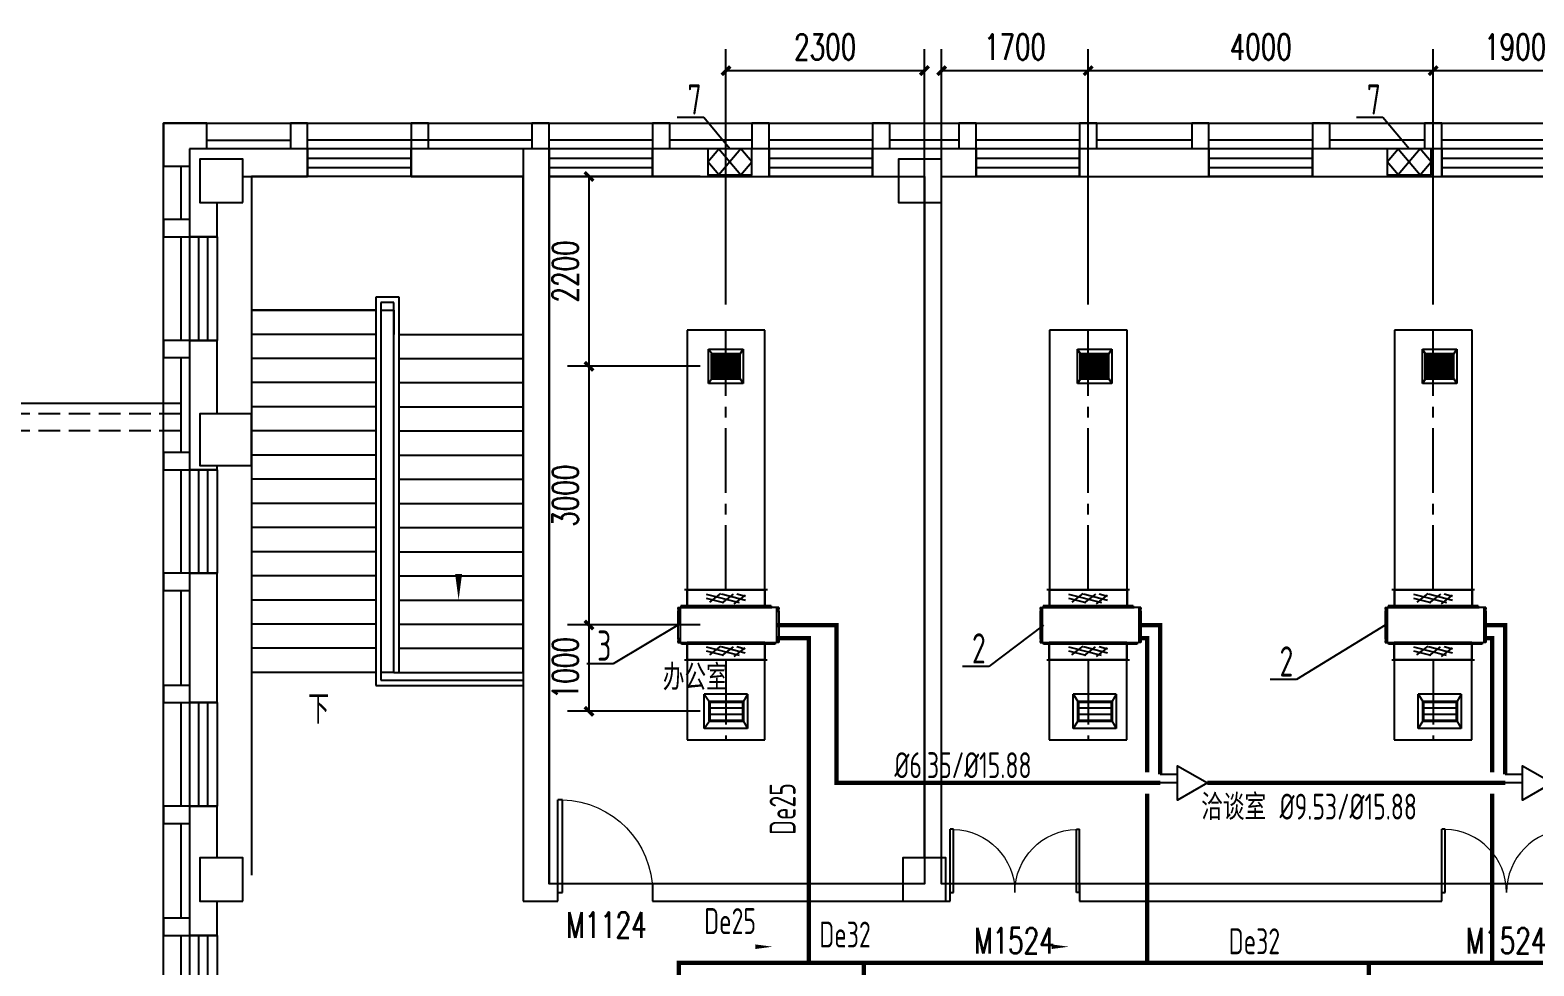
# Model space of a CAD drawing. Extents: x 1738143 to 1822243, y -608375 to -303375.
# Drawn here: x 1761961 to 1779396, y -384550 to -373700 of the extents above; entities that cross this region are included whole.
import ezdxf

# ---------------------------------------------------------------- set-up
doc = ezdxf.new("R2010")
doc.units = 0
doc.header["$LTSCALE"] = 1000
doc.header["$MEASUREMENT"] = 0
doc.linetypes.add('CENTER2', pattern=[1.125, 0.75, -0.125, 0.125, -0.125])
doc.linetypes.add('DASH', pattern=[0.35, 0.25, -0.1])
doc.layers.add('A-FLOR-IDEN', color=7, linetype='Continuous', lineweight=20)
for name, color, linetype in [('COLUMN', 9, 'Continuous'), ('DIM-空冷凝水', 3, 'Continuous'), ('DIM_SYMB', 3, 'Continuous'), ('DUCT-排风风口', 7, 'Continuous'), ('DUCT-送风中心线', 5, 'CENTER2'), ('DUCT-送风法兰', 2, 'Continuous'), ('DUCT-送风管', 4, 'Continuous'), ('DUCT-送风管端线', 2, 'Continuous'), ('DUCT-送风阀门', 7, 'Continuous'), ('PIPE-空冷凝水', 150, 'CENTER2'), ('STAIR', 2, 'Continuous'), ('TH_DIM', 3, 'Continuous'), ('TH_TEXT', 7, 'Continuous'), ('VRV-EQUIP', 7, 'Continuous'), ('VRV-PIPE', 1, 'Continuous'), ('VRV-配件', 1, 'Continuous'), ('WALL', 9, 'Continuous'), ('WINDOW', 4, 'Continuous'), ('WINDOW_TEXT', 7, 'Continuous'), ('采暖', 7, 'Continuous')]:
    doc.layers.add(name, color=color, linetype=linetype)
doc.styles.add('_TCH_DIM', font='SIMPLEX', dxfattribs={"bigfont": 'GBCBIG'})
doc.styles.add('_TCH_DIM_T3', font='SIMPLEX', dxfattribs={"width": 0.705882, "bigfont": 'GBCBIG'})
doc.styles.add('_TCH_WINDOW', font='SIMPLEX', dxfattribs={"height": 3.5, "bigfont": 'GBCBIG'})
doc.styles.add('ROS', font='simhei.ttf', dxfattribs={"width": 0.7})
doc.styles.add('TSSD_Rein', font='Tssdeng.shx', dxfattribs={"width": 0.7, "bigfont": 'hztxt.shx'})
doc.dimstyles.new('_TCH_ARCH&&100', dxfattribs={"dimtxt": 297.5, "dimasz": 100, "dimexe": 250, "dimexo": 300, "dimgap": 126.25, "dimtad": 1, "dimdec": 0, "dimzin": 0, "dimdsep": 46, "dimtxsty": '_TCH_DIM_T3', "dimblk": 'ARCHTICK', "dimcen": 0.09, "dimclrt": 7, "dimazin": 2, "dimtfac": 1, "dimtdec": 0, "dimtix": 1, "dimtmove": 2, "dimatfit": 3, "dimfxl": 30, "dimtolj": 1, "dimtzin": 0, "dimarcsym": 0})

# ---------------------------------------------------------------- blocks, each defined once
blk = doc.blocks.new('_FZHK')
blk.add_lwpolyline([(-0.5, -0.5), (0.5, -0.5), (0.5, 0.5), (-0.5, 0.5)], close=True)
blk = doc.blocks.new('$WINLIB2D$00000001')
at = {"color": 0}
for points in [[(-0.5, 0.5), (-0.5, -0.5)], [(-0.5, 0.5), (0.5, 0.5)], [(0.5, -0.5), (0.5, 0.5)], [(0.5, 0.167), (-0.5, 0.167)], [(0.5, -0.167), (-0.5, -0.167)], [(-0.5, -0.5), (0.5, -0.5)]]:
    blk.add_lwpolyline(points, dxfattribs=at)
blk = doc.blocks.new('$DorLib2D$00000002')
for p, q in [((-0.5, 0), (-0.5, 0.4875)), ((-0.475, 0.4875), (-0.5, 0.4875)), ((-0.475, 0), (-0.475, 0.4875)), ((0.475, 0), (0.475, 0.4875)), ((0.475, 0.4875), (0.5, 0.4875)), ((0.5, 0), (0.5, 0.4875)), ((-0.5, 0), (-0.475, 0)), ((0.5, 0), (0.475, 0))]:
    blk.add_line(p, q)
at = {"lineweight": 13}
for centre, start, end in [((-0.4875, 0), 0, 88.53072), ((0.4875, 0), 91.46928, 180)]:
    blk.add_arc(centre, 0.4875, start, end, dxfattribs=at)
blk = doc.blocks.new('$DorLib2D$00000001')
for p, q in [((0.45, 0.975), (0.5, 0.975)), ((0.45, 0), (0.45, 0.975)), ((0.5, 0), (0.5, 0.975)), ((0.5, 0), (0.45, 0))]:
    blk.add_line(p, q)
at = {"lineweight": 13}
blk.add_arc((0.475, 0), 0.975, 91.4693, 180, dxfattribs=at)
blk = doc.blocks.new('A$C7281566F')
for p, q in [((-29319.5, 18889.4), (-29319.5, 18269.4)), ((-29319.5, 18069.4), (-29319.5, 16869.4)), ((-29319.5, 16669.4), (-29319.5, 15569.4)), ((-29319.5, 15369.4), (-29319.5, 14169.4)), ((-29319.5, 13969.4), (-29319.5, 12869.4)), ((-29319.5, 12669.4), (-29319.5, 11469.4)), ((-29319.5, 11269.4), (-29319.5, 10169.4)), ((-29319.5, 9969.4), (-29319.5, 8769.4))]:
    blk.add_line(p, q)
for points in [[(-29019.5, 19089.4), (-29019.5, 19389.4), (-29519.5, 19389.4), (-29519.5, 18889.4), (-29219.5, 18889.4)], [(-27849.5, 19089.4), (-27849.5, 19389.4), (-28049.5, 19389.4), (-28049.5, 19089.4)], [(-26449.5, 19089.4), (-26449.5, 19389.4), (-26649.5, 19389.4), (-26649.5, 19089.4)], [(-25049.5, 19089.4), (-25049.5, 19389.4), (-25249.5, 19389.4), (-25249.5, 19089.4)], [(-23649.5, 19089.4), (-23649.5, 19389.4), (-23849.5, 19389.4), (-23849.5, 19089.4)], [(-22499.5, 19089.4), (-22499.5, 19389.4), (-22699.5, 19389.4), (-22699.5, 19089.4)], [(-21099.5, 19089.4), (-21099.5, 19389.4), (-21299.5, 19389.4), (-21299.5, 19089.4)], [(-20099.5, 19089.4), (-20099.5, 19389.4), (-20299.5, 19389.4), (-20299.5, 19089.4)], [(-18699.5, 19089.4), (-18699.5, 19389.4), (-18899.5, 19389.4), (-18899.5, 19089.4)], [(-17399.5, 19089.4), (-17399.5, 19389.4), (-17599.5, 19389.4), (-17599.5, 19089.4)], [(-15999.5, 19089.4), (-15999.5, 19389.4), (-16199.5, 19389.4), (-16199.5, 19089.4)], [(-14699.5, 19089.4), (-14699.5, 19389.4), (-14899.5, 19389.4), (-14899.5, 19089.4)], [(-29019.5, 19189.4), (-28049.5, 19189.4)], [(-26649.5, 19189.4), (-27849.5, 19189.4)], [(-25249.5, 19189.4), (-26699.5, 19189.4)], [(-23849.5, 19189.4), (-25049.5, 19189.4)], [(-22699.5, 19189.4), (-23649.5, 19189.4)], [(-21299.5, 19189.4), (-22499.5, 19189.4)], [(-20299.5, 19189.4), (-21099.5, 19189.4)], [(-18899.5, 19189.4), (-20099.5, 19189.4)], [(-17599.5, 19189.4), (-18699.5, 19189.4)], [(-16199.5, 19189.4), (-17399.5, 19189.4)], [(-14899.5, 19189.4), (-15999.5, 19189.4)], [(-13499.5, 19189.4), (-14699.5, 19189.4)], [(-28499.5, 18369.4), (-28499.5, 10969.4)], [(-29219.5, 18269.4), (-29519.5, 18269.4), (-29519.5, 18069.4), (-29219.5, 18069.4)], [(-28499.5, 18069.4), (-28499.5, 10669.4)], [(-29219.5, 16869.4), (-29519.5, 16869.4), (-29519.5, 16669.4), (-29219.5, 16669.4)], [(-29319.5, 16139.4), (-45219.5, 16139.4), (-45219.5, -11750.6), (-4379.5, -11750.6), (-4379.5, -5750.6)], [(-29219.5, 15569.4), (-29519.5, 15569.4), (-29519.5, 15369.4), (-29219.5, 15369.4)], [(-29219.5, 14169.4), (-29519.5, 14169.4), (-29519.5, 13969.4), (-29219.5, 13969.4)], [(-29219.5, 12869.4), (-29519.5, 12869.4), (-29519.5, 12669.4), (-29219.5, 12669.4)], [(-29219.5, 11469.4), (-29519.5, 11469.4), (-29519.5, 11269.4), (-29219.5, 11269.4)], [(-29219.5, 10169.4), (-29519.5, 10169.4), (-29519.5, 9969.4), (-29219.5, 9969.4)]]:
    blk.add_lwpolyline(points)
at = {"color": 2, "linetype": 'DASH'}
for points in [[(-29319.5, 16019.4), (-45099.5, 16019.4), (-45099.5, -11630.6), (-4499.5, -11630.6), (-4499.5, -5750.6)], [(-29319.5, 15819.4), (-44899.5, 15819.4), (-44899.5, -11430.6), (-4699.5, -11430.6), (-4699.5, -5750.6)]]:
    blk.add_lwpolyline(points, dxfattribs=at)
at = {"layer": 'DIM_SYMB'}
blk.add_lwpolyline([(-27749.5, 12879.4, 0, 0, 0), (-27749.5, 17994.4, 0, 0, 0), (-26099.5, 17994.4, 0, 0, 0), (-26099.5, 13859.4, 0, 80, 0), (-26099.5, 14159.4, 0, 0, 0)], format="xyseb", dxfattribs=at)
at = {"layer": 'STAIR'}
for p, q in [((-25349.5, 18769.4), (-28499.5, 18769.4)), ((-28499.5, 18769.4), (-28499.5, 17219.4)), ((-25349.5, 16939.4), (-25349.5, 18769.4)), ((-26789.5, 17369.4), (-27059.5, 17369.4)), ((-27059.5, 17369.4), (-27059.5, 12869.4)), ((-26849.5, 17309.4), (-26999.5, 17309.4)), ((-26999.5, 17309.4), (-26999.5, 12929.4)), ((-26849.5, 13019.4), (-26849.5, 17309.4)), ((-26789.5, 13019.4), (-26789.5, 17369.4)), ((-28499.5, 17219.4), (-28499.5, 16019.4)), ((-27059.5, 17219.4), (-28499.5, 17219.4)), ((-28499.5, 17219.4), (-27059.5, 17219.4)), ((-26999.5, 17219.4), (-26999.5, 13019.4)), ((-26999.5, 17219.4), (-26849.5, 17219.4)), ((-26849.5, 17219.4), (-26849.5, 16939.4)), ((-27059.5, 16939.4), (-28499.5, 16939.4)), ((-26849.5, 13019.4), (-26849.5, 16939.4)), ((-26789.5, 16939.4), (-25349.5, 16939.4)), ((-26789.5, 16939.4), (-25349.5, 16939.4)), ((-25349.5, 13019.4), (-25349.5, 16939.4)), ((-27059.5, 16659.4), (-28499.5, 16659.4)), ((-26789.5, 16659.4), (-25349.5, 16659.4)), ((-27059.5, 16379.4), (-28499.5, 16379.4)), ((-26789.5, 16379.4), (-25349.5, 16379.4)), ((-27059.5, 16099.4), (-28499.5, 16099.4)), ((-26789.5, 16099.4), (-25349.5, 16099.4)), ((-27059.5, 15819.4), (-28499.5, 15819.4)), ((-26789.5, 15819.4), (-25349.5, 15819.4)), ((-27059.5, 15539.4), (-28499.5, 15539.4)), ((-26789.5, 15539.4), (-25349.5, 15539.4)), ((-28499.5, 15419.4), (-28499.5, 13019.4)), ((-27059.5, 15259.4), (-28499.5, 15259.4)), ((-26789.5, 15259.4), (-25349.5, 15259.4)), ((-27059.5, 14979.4), (-28499.5, 14979.4)), ((-26789.5, 14979.4), (-25349.5, 14979.4)), ((-27059.5, 14699.4), (-28499.5, 14699.4)), ((-26789.5, 14699.4), (-25349.5, 14699.4)), ((-27059.5, 14419.4), (-28499.5, 14419.4)), ((-26789.5, 14419.4), (-25349.5, 14419.4)), ((-27059.5, 14139.4), (-28499.5, 14139.4)), ((-26789.5, 14139.4), (-25349.5, 14139.4)), ((-27059.5, 13859.4), (-28499.5, 13859.4)), ((-26789.5, 13859.4), (-25349.5, 13859.4)), ((-27059.5, 13579.4), (-28499.5, 13579.4)), ((-26789.5, 13579.4), (-25349.5, 13579.4)), ((-27059.5, 13299.4), (-28499.5, 13299.4)), ((-26789.5, 13299.4), (-25349.5, 13299.4)), ((-27059.5, 13019.4), (-28499.5, 13019.4)), ((-26849.5, 13019.4), (-26999.5, 13019.4)), ((-26999.5, 12929.4), (-25349.5, 12929.4)), ((-26849.5, 13019.4), (-26789.5, 13019.4)), ((-26849.5, 13019.4), (-26789.5, 13019.4)), ((-26789.5, 13019.4), (-25349.5, 13019.4)), ((-25349.5, 12929.4), (-25349.5, 12869.4)), ((-27059.5, 12869.4), (-25349.5, 12869.4))]:
    blk.add_line(p, q, dxfattribs=at)
at = {"layer": 'WALL'}
for p, q in [((-27849.5, 19089.4), (-29219.5, 19089.4)), ((-29219.5, 19089.4), (-29219.5, 18069.4)), ((-27849.5, 18769.4), (-27849.5, 19089.4)), ((-25349.5, 19089.4), (-26649.5, 19089.4)), ((-26649.5, 19089.4), (-26649.5, 18769.4)), ((-25049.5, 19089.4), (-25349.5, 19089.4)), ((-25349.5, 19089.4), (-25349.5, 10369.4)), ((-25049.5, 18769.4), (-25049.5, 19089.4)), ((-22499.5, 19089.4), (-23849.5, 19089.4)), ((-23849.5, 19089.4), (-23849.5, 18769.4)), ((-22499.5, 18769.4), (-22499.5, 19089.4)), ((-20799.5, 19089.4), (-21299.5, 19089.4)), ((-21299.5, 19089.4), (-21299.5, 18769.4)), ((-20099.5, 19089.4), (-20799.5, 19089.4)), ((-20099.5, 18769.4), (-20099.5, 19089.4)), ((-17399.5, 19089.4), (-18899.5, 19089.4)), ((-18899.5, 19089.4), (-18899.5, 18769.4)), ((-17399.5, 18769.4), (-17399.5, 19089.4)), ((-14699.5, 19089.4), (-16199.5, 19089.4)), ((-16199.5, 19089.4), (-16199.5, 18769.4)), ((-14699.5, 18769.4), (-14699.5, 19089.4)), ((-28599.5, 18769.4), (-27849.5, 18769.4)), ((-26649.5, 18769.4), (-25349.5, 18769.4)), ((-25049.5, 18769.4), (-25049.5, 10569.4)), ((-23849.5, 18769.4), (-22499.5, 18769.4)), ((-21299.5, 18769.4), (-20999.5, 18769.4)), ((-20499.5, 18769.4), (-20099.5, 18769.4)), ((-18899.5, 18769.4), (-17399.5, 18769.4)), ((-16199.5, 18769.4), (-14699.5, 18769.4)), ((-28899.5, 18069.4), (-28899.5, 18469.4)), ((-20699.5, 10869.4), (-20699.5, 18469.4)), ((-20499.5, 10869.4), (-20499.5, 18469.4)), ((-29219.5, 18069.4), (-28899.5, 18069.4)), ((-28899.5, 16869.4), (-29219.5, 16869.4)), ((-29219.5, 16869.4), (-29219.5, 15919.4)), ((-28899.5, 16019.4), (-28899.5, 16869.4)), ((-29219.5, 15919.4), (-29219.5, 15369.4)), ((-29219.5, 15369.4), (-28899.5, 15369.4)), ((-28899.5, 15369.4), (-28899.5, 15419.4)), ((-29219.5, 14169.4), (-29219.5, 12669.4)), ((-28899.5, 14169.4), (-29219.5, 14169.4)), ((-28899.5, 12669.4), (-28899.5, 14169.4)), ((-29219.5, 12669.4), (-28899.5, 12669.4)), ((-28899.5, 11469.4), (-29219.5, 11469.4)), ((-29219.5, 11469.4), (-29219.5, 10669.4)), ((-28899.5, 10869.4), (-28899.5, 11469.4)), ((-29219.5, 10669.4), (-29219.5, 9969.4)), ((-24949.5, 10569.4), (-25049.5, 10569.4)), ((-24949.5, 10369.4), (-24949.5, 10569.4)), ((-20949.5, 10569.4), (-23849.5, 10569.4)), ((-23849.5, 10569.4), (-23849.5, 10369.4)), ((-20399.5, 10569.4), (-20449.5, 10569.4)), ((-20399.5, 10369.4), (-20399.5, 10569.4)), ((-14699.5, 10569.4), (-18899.5, 10569.4)), ((-18899.5, 10569.4), (-18899.5, 10369.4)), ((-14699.5, 10369.4), (-14699.5, 10569.4)), ((-28899.5, 9969.4), (-28899.5, 10369.4)), ((-25349.5, 10369.4), (-24949.5, 10369.4)), ((-23849.5, 10369.4), (-20949.5, 10369.4)), ((-20449.5, 10369.4), (-20399.5, 10369.4)), ((-18899.5, 10369.4), (-14699.5, 10369.4)), ((-29219.5, 9969.4), (-28899.5, 9969.4))]:
    blk.add_line(p, q, dxfattribs=at)
at = {"layer": 'COLUMN', "rotation": 90}
for p, xscale, yscale, zscale in [((-28849.5, 18719.4), 500, 500, 500), ((-20749.5, 18719.4), 500.0000000002328, 500, 500), ((-28799.5, 15719.4), 600, 600, 600), ((-28849.5, 10619.4), 499.9999999129213, 500, 500), ((-20699.5, 10619.4), 499.9999999129213, 500, 500)]:
    blk.add_blockref('_FZHK', p, dxfattribs=dict(at, xscale=xscale, yscale=yscale, zscale=zscale))
at = {"layer": 'WINDOW'}
for p, xscale, yscale, zscale, rotation in [((-27249.5, 18929.4), 1200, 320, 1200, 180), ((-24449.5, 18929.4), 1200, 320, 1200, 180), ((-21899.5, 18929.4), 1200, 320, 1200, 180), ((-19499.5, 18929.4), 1200, 320, 1200, 180), ((-16799.5, 18929.4), 1200, 320, 1200, 180), ((-14099.5, 18929.4), 1200, 320, 1200, 180), ((-29059.5, 17469.4), -1200, -320, -1200, 90), ((-29059.5, 14769.4), 1200, 320, 1200, 270), ((-29059.5, 12069.4), 1200, 320, 1200, 270), ((-29059.5, 9369.4), 1200, 320, 1200, 270)]:
    blk.add_blockref('$WINLIB2D$00000001', p, dxfattribs=dict(at, xscale=xscale, yscale=yscale, zscale=zscale, rotation=rotation))
ref = blk.add_blockref('$DorLib2D$00000001', (-24399.5, 10469.4), dxfattribs=dict(at, xscale=1100, yscale=-1100, zscale=1100, rotation=180.00000000003))
ref.add_attrib('A', 'M1124', (-24854.5, 9944.2), dxfattribs={"layer": 'WINDOW_TEXT', "height": 297.5, "style": '_TCH_WINDOW', "width": 0.705882})
ref = blk.add_blockref('$DorLib2D$00000002', (-19649.5, 10469.4), dxfattribs=dict(at, xscale=1500, yscale=-1500, zscale=1500, rotation=180.0000000000283))
ref.add_attrib('A', 'M1524', (-20124.5, 9760.8), dxfattribs={"layer": 'WINDOW_TEXT', "height": 297.5, "style": '_TCH_WINDOW', "width": 0.705882})
ref = blk.add_blockref('$DorLib2D$00000002', (-13949.5, 10469.4), dxfattribs=dict(at, xscale=-1500, yscale=-1500, zscale=-1500, rotation=180.0000000000283))
ref.add_attrib('A', 'M1524', (-14424.5, 9760.8), dxfattribs={"layer": 'WINDOW_TEXT', "height": 297.5, "style": '_TCH_WINDOW', "width": 0.705882})
at = {"layer": 'A-FLOR-IDEN', "style": 'ROS', "width": 0.7}
for s, p in [('办公室', (-23731.7, 12842)), ('洽谈室', (-17490, 11337.9))]:
    blk.add_text(s, height=262.87, dxfattribs=at).set_placement(p)
at = {"layer": 'DIM_SYMB', "color": 7, "style": '_TCH_DIM'}
blk.add_text('下', height=337.6, dxfattribs=at).set_placement((-27844.4, 12424.4))
blk = doc.blocks.new('_ArchTick')
at = {"color": 0, "linetype": 'ByBlock', "const_width": 0.4}
blk.add_lwpolyline([(-0.5, -0.5), (0.5, 0.5)], dxfattribs=at)
blk = doc.blocks.new('*D841')
at = {"layer": 'Defpoints', "color": 0, "transparency": 16777216}
for p in [(1768441, -380597), (1770028, -380597), (1770028, -381598)]:
    blk.add_point(p, dxfattribs=at)
at = {"layer": 'TH_DIM', "color": 0, "lineweight": -2, "transparency": 16777216}
for p, q in [((1769728, -380597), (1768191, -380597)), ((1768441, -381598), (1768441, -380597)), ((1769728, -381598), (1768191, -381598))]:
    blk.add_line(p, q, dxfattribs=at)
at = {"layer": 'TH_DIM', "color": 0, "lineweight": -2, "transparency": 16777216, "xscale": 100, "yscale": 100, "zscale": 100}
for p, rotation in [((1768441, -380597), 90), ((1768441, -381598), 270)]:
    blk.add_blockref('_ArchTick', p, dxfattribs=dict(at, rotation=rotation))
at = {"layer": 'TH_DIM', "color": 7, "transparency": 16777216, "insert": (1768166, -381098), "char_height": 297.5, "attachment_point": 5, "rotation": 90, "style": '_TCH_DIM_T3'}
blk.add_mtext('\\A1;1000', dxfattribs=at)
blk = doc.blocks.new('*D842')
at = {"layer": 'Defpoints', "color": 0, "transparency": 16777216}
for p in [(1768441, -377598), (1770028, -377598), (1770028, -380597)]:
    blk.add_point(p, dxfattribs=at)
at = {"layer": 'TH_DIM', "color": 0, "lineweight": -2, "transparency": 16777216}
for p, q in [((1769728, -377598), (1768191, -377598)), ((1768441, -380597), (1768441, -377598)), ((1769728, -380597), (1768191, -380597))]:
    blk.add_line(p, q, dxfattribs=at)
at = {"layer": 'TH_DIM', "color": 0, "lineweight": -2, "transparency": 16777216, "xscale": 100, "yscale": 100, "zscale": 100}
for p, rotation in [((1768441, -377598), 90), ((1768441, -380597), 270)]:
    blk.add_blockref('_ArchTick', p, dxfattribs=dict(at, rotation=rotation))
at = {"layer": 'TH_DIM', "color": 7, "transparency": 16777216, "insert": (1768166, -379098), "char_height": 297.5, "attachment_point": 5, "rotation": 90, "style": '_TCH_DIM_T3'}
blk.add_mtext('\\A1;3000', dxfattribs=at)
blk = doc.blocks.new('*D843')
at = {"layer": 'Defpoints', "color": 0, "transparency": 16777216}
for p in [(1768441, -375398), (1770028, -375398), (1770028, -377598)]:
    blk.add_point(p, dxfattribs=at)
at = {"layer": 'TH_DIM', "color": 0, "lineweight": -2, "transparency": 16777216}
for p, q in [((1769728, -375398), (1768191, -375398)), ((1768441, -377598), (1768441, -375398)), ((1769728, -377598), (1768191, -377598))]:
    blk.add_line(p, q, dxfattribs=at)
at = {"layer": 'TH_DIM', "color": 0, "lineweight": -2, "transparency": 16777216, "xscale": 100, "yscale": 100, "zscale": 100}
for p, rotation in [((1768441, -375398), 90), ((1768441, -377598), 270)]:
    blk.add_blockref('_ArchTick', p, dxfattribs=dict(at, rotation=rotation))
at = {"layer": 'TH_DIM', "color": 7, "transparency": 16777216, "insert": (1768166, -376498), "char_height": 297.5, "attachment_point": 5, "rotation": 90, "style": '_TCH_DIM_T3'}
blk.add_mtext('\\A1;2200', dxfattribs=at)
blk = doc.blocks.new('*D847')
at = {"layer": 'Defpoints', "color": 0, "transparency": 16777216}
for p in [(1780129, -374170), (1778229, -377180), (1780129, -377180)]:
    blk.add_point(p, dxfattribs=at)
at = {"layer": 'TH_DIM', "color": 0, "lineweight": -2, "transparency": 16777216}
for p, q in [((1778229, -376880), (1778229, -373920)), ((1780129, -376880), (1780129, -373920)), ((1778229, -374170), (1780129, -374170))]:
    blk.add_line(p, q, dxfattribs=at)
at = {"layer": 'TH_DIM', "color": 0, "lineweight": -2, "transparency": 16777216, "xscale": 100, "yscale": 100, "zscale": 100, "rotation": 180}
blk.add_blockref('_ArchTick', (1778229, -374170), dxfattribs=at)
at = {"layer": 'TH_DIM', "color": 0, "lineweight": -2, "transparency": 16777216, "xscale": 100, "yscale": 100, "zscale": 100}
blk.add_blockref('_ArchTick', (1780129, -374170), dxfattribs=at)
at = {"layer": 'TH_DIM', "color": 7, "transparency": 16777216, "insert": (1779179, -373895), "char_height": 297.5, "attachment_point": 5, "style": '_TCH_DIM_T3'}
blk.add_mtext('\\A1;1900', dxfattribs=at)
blk = doc.blocks.new('*D848')
at = {"layer": 'Defpoints', "color": 0, "transparency": 16777216}
for p in [(1778229, -374170), (1774229, -377180), (1778229, -377180)]:
    blk.add_point(p, dxfattribs=at)
at = {"layer": 'TH_DIM', "color": 0, "lineweight": -2, "transparency": 16777216}
for p, q in [((1774229, -376880), (1774229, -373920)), ((1778229, -376880), (1778229, -373920)), ((1774229, -374170), (1778229, -374170))]:
    blk.add_line(p, q, dxfattribs=at)
at = {"layer": 'TH_DIM', "color": 0, "lineweight": -2, "transparency": 16777216, "xscale": 100, "yscale": 100, "zscale": 100, "rotation": 180}
blk.add_blockref('_ArchTick', (1774229, -374170), dxfattribs=at)
at = {"layer": 'TH_DIM', "color": 0, "lineweight": -2, "transparency": 16777216, "xscale": 100, "yscale": 100, "zscale": 100}
blk.add_blockref('_ArchTick', (1778229, -374170), dxfattribs=at)
at = {"layer": 'TH_DIM', "color": 7, "transparency": 16777216, "insert": (1776229, -373895), "char_height": 297.5, "attachment_point": 5, "style": '_TCH_DIM_T3'}
blk.add_mtext('\\A1;4000', dxfattribs=at)
blk = doc.blocks.new('*D849')
at = {"layer": 'Defpoints', "color": 0, "transparency": 16777216}
for p in [(1774229, -374170), (1772529, -377180), (1774229, -377180)]:
    blk.add_point(p, dxfattribs=at)
at = {"layer": 'TH_DIM', "color": 0, "lineweight": -2, "transparency": 16777216}
for p, q in [((1772529, -376880), (1772529, -373920)), ((1774229, -376880), (1774229, -373920)), ((1772529, -374170), (1774229, -374170))]:
    blk.add_line(p, q, dxfattribs=at)
at = {"layer": 'TH_DIM', "color": 0, "lineweight": -2, "transparency": 16777216, "xscale": 100, "yscale": 100, "zscale": 100, "rotation": 180}
blk.add_blockref('_ArchTick', (1772529, -374170), dxfattribs=at)
at = {"layer": 'TH_DIM', "color": 0, "lineweight": -2, "transparency": 16777216, "xscale": 100, "yscale": 100, "zscale": 100}
blk.add_blockref('_ArchTick', (1774229, -374170), dxfattribs=at)
at = {"layer": 'TH_DIM', "color": 7, "transparency": 16777216, "insert": (1773379, -373895), "char_height": 297.5, "attachment_point": 5, "style": '_TCH_DIM_T3'}
blk.add_mtext('\\A1;1700', dxfattribs=at)
blk = doc.blocks.new('*D850')
at = {"layer": 'Defpoints', "color": 0, "transparency": 16777216}
for p in [(1772329, -374170), (1770029, -377180), (1772329, -377180)]:
    blk.add_point(p, dxfattribs=at)
at = {"layer": 'TH_DIM', "color": 0, "lineweight": -2, "transparency": 16777216}
for p, q in [((1770029, -376880), (1770029, -373920)), ((1772329, -376880), (1772329, -373920)), ((1770029, -374170), (1772329, -374170))]:
    blk.add_line(p, q, dxfattribs=at)
at = {"layer": 'TH_DIM', "color": 0, "lineweight": -2, "transparency": 16777216, "xscale": 100, "yscale": 100, "zscale": 100, "rotation": 180}
blk.add_blockref('_ArchTick', (1770029, -374170), dxfattribs=at)
at = {"layer": 'TH_DIM', "color": 0, "lineweight": -2, "transparency": 16777216, "xscale": 100, "yscale": 100, "zscale": 100}
blk.add_blockref('_ArchTick', (1772329, -374170), dxfattribs=at)
at = {"layer": 'TH_DIM', "color": 7, "transparency": 16777216, "insert": (1771179, -373895), "char_height": 297.5, "attachment_point": 5, "style": '_TCH_DIM_T3'}
blk.add_mtext('\\A1;2300', dxfattribs=at)
blk = doc.blocks.new('$风口$00000108')
for p, q in [((-250, 135), (-190, 75)), ((-250, -135), (-250, 135)), ((250, 135), (200, 75)), ((250, 135), (250, -135)), ((200, 25), (-190, 25)), ((-250, -135), (-190, -75)), ((200, -25), (-190, -25)), ((200, -75), (250, -135)), ((250, -135), (-250, -135))]:
    blk.add_line(p, q)
at = {"linetype": 'Continuous'}
blk.add_line((250, 135), (-250, 135), dxfattribs=at)
at = {"lineweight": 40}
for p, q in [((-190, 75), (200, 75)), ((-190, -75), (-190, 75)), ((200, 75), (200, -75)), ((-190, -75), (200, -75))]:
    blk.add_line(p, q, dxfattribs=at)
blk = doc.blocks.new('$风口$00000138')
for p, q in [((-195, 130), (195, 130)), ((-195, -130), (-195, 130)), ((-160, 95), (-195, 130)), ((160, 95), (195, 130)), ((195, 130), (195, -130)), ((160, 95), (-160, 95)), ((160, -95), (160, 95)), ((-160, -95), (-195, -130)), ((-160, -95), (160, -95)), ((160, -95), (195, -130)), ((195, -130), (-195, -130))]:
    blk.add_line(p, q)
at = {"lineweight": 40}
blk.add_line((-160, 95), (-160, -95), dxfattribs=at)
at = {"lineweight": -3}
for p, q in [((-140, 68.5), (-160, 68.5)), ((-160, 64), (-140, 64)), ((-140, 42), (-160, 42)), ((-160, 37.5), (-140, 37.5)), ((-140, 15.5), (-160, 15.5)), ((-160, 11), (-140, 11)), ((-140, -95), (-140, 95)), ((-135, 95), (-135, -95)), ((-115, 68.5), (-135, 68.5)), ((-135, 64), (-115, 64)), ((-115, 42), (-135, 42)), ((-135, 37.5), (-115, 37.5)), ((-115, 15.5), (-135, 15.5)), ((-135, 11), (-115, 11)), ((-115, -95), (-115, 95)), ((-110, 95), (-110, -95)), ((-90, 68.5), (-110, 68.5)), ((-110, 64), (-90, 64)), ((-90, 42), (-110, 42)), ((-110, 37.5), (-90, 37.5)), ((-90, 15.5), (-110, 15.5)), ((-110, 11), (-90, 11)), ((-90, -95), (-90, 95)), ((-85, 95), (-85, -95)), ((-65, 68.5), (-85, 68.5)), ((-85, 64), (-65, 64)), ((-65, 42), (-85, 42)), ((-85, 37.5), (-65, 37.5)), ((-65, 15.5), (-85, 15.5)), ((-85, 11), (-65, 11)), ((-65, -95), (-65, 95)), ((-60, 95), (-60, -95)), ((-40, 68.5), (-60, 68.5)), ((-60, 64), (-40, 64)), ((-40, 42), (-60, 42)), ((-60, 37.5), (-40, 37.5)), ((-40, 15.5), (-60, 15.5)), ((-60, 11), (-40, 11)), ((-40, -95), (-40, 95)), ((-35, 95), (-35, -95)), ((-15, 68.5), (-35, 68.5)), ((-35, 64), (-15, 64)), ((-15, 42), (-35, 42)), ((-35, 37.5), (-15, 37.5)), ((-15, 15.5), (-35, 15.5)), ((-35, 11), (-15, 11)), ((-15, -95), (-15, 95)), ((-10, 95), (-10, -95)), ((10, 68.5), (-10, 68.5)), ((-10, 64), (10, 64)), ((10, 42), (-10, 42)), ((-10, 37.5), (10, 37.5)), ((10, 15.5), (-10, 15.5)), ((-10, 11), (10, 11)), ((10, -95), (10, 95)), ((15, 95), (15, -95)), ((35, 68.5), (15, 68.5)), ((15, 64), (35, 64)), ((35, 42), (15, 42)), ((15, 37.5), (35, 37.5)), ((35, 15.5), (15, 15.5)), ((15, 11), (35, 11)), ((35, -95), (35, 95)), ((40, 95), (40, -95)), ((60, 68.5), (40, 68.5)), ((40, 64), (60, 64)), ((60, 42), (40, 42)), ((40, 37.5), (60, 37.5)), ((60, 15.5), (40, 15.5)), ((40, 11), (60, 11)), ((60, -95), (60, 95)), ((65, 95), (65, -95)), ((85, 68.5), (65, 68.5)), ((65, 64), (85, 64)), ((85, 42), (65, 42)), ((65, 37.5), (85, 37.5)), ((85, 15.5), (65, 15.5)), ((65, 11), (85, 11)), ((85, -95), (85, 95)), ((90, 95), (90, -95)), ((110, 68.5), (90, 68.5)), ((90, 64), (110, 64)), ((110, 42), (90, 42)), ((90, 37.5), (110, 37.5)), ((110, 15.5), (90, 15.5)), ((90, 11), (110, 11)), ((110, -95), (110, 95)), ((115, 95), (115, -95)), ((135, 68.5), (115, 68.5)), ((115, 64), (135, 64)), ((135, 42), (115, 42)), ((115, 37.5), (135, 37.5)), ((135, 15.5), (115, 15.5)), ((115, 11), (135, 11)), ((135, -95), (135, 95)), ((140, 95), (140, -95)), ((160, 68.5), (140, 68.5)), ((140, 64), (160, 64)), ((160, 42), (140, 42)), ((140, 37.5), (160, 37.5)), ((160, 15.5), (140, 15.5)), ((140, 11), (160, 11)), ((-140, -11), (-160, -11)), ((-160, -15.5), (-140, -15.5)), ((-140, -37.5), (-160, -37.5)), ((-160, -42), (-140, -42)), ((-140, -64), (-160, -64)), ((-160, -68.5), (-140, -68.5)), ((-115, -11), (-135, -11)), ((-135, -15.5), (-115, -15.5)), ((-115, -37.5), (-135, -37.5)), ((-135, -42), (-115, -42)), ((-115, -64), (-135, -64)), ((-135, -68.5), (-115, -68.5)), ((-90, -11), (-110, -11)), ((-110, -15.5), (-90, -15.5)), ((-90, -37.5), (-110, -37.5)), ((-110, -42), (-90, -42)), ((-90, -64), (-110, -64)), ((-110, -68.5), (-90, -68.5)), ((-65, -11), (-85, -11)), ((-85, -15.5), (-65, -15.5)), ((-65, -37.5), (-85, -37.5)), ((-85, -42), (-65, -42)), ((-65, -64), (-85, -64)), ((-85, -68.5), (-65, -68.5)), ((-40, -11), (-60, -11)), ((-60, -15.5), (-40, -15.5)), ((-40, -37.5), (-60, -37.5)), ((-60, -42), (-40, -42)), ((-40, -64), (-60, -64)), ((-60, -68.5), (-40, -68.5)), ((-15, -11), (-35, -11)), ((-35, -15.5), (-15, -15.5)), ((-15, -37.5), (-35, -37.5)), ((-35, -42), (-15, -42)), ((-15, -64), (-35, -64)), ((-35, -68.5), (-15, -68.5)), ((10, -11), (-10, -11)), ((-10, -15.5), (10, -15.5)), ((10, -37.5), (-10, -37.5)), ((-10, -42), (10, -42)), ((10, -64), (-10, -64)), ((-10, -68.5), (10, -68.5)), ((35, -11), (15, -11)), ((15, -15.5), (35, -15.5)), ((35, -37.5), (15, -37.5)), ((15, -42), (35, -42)), ((35, -64), (15, -64)), ((15, -68.5), (35, -68.5)), ((60, -11), (40, -11)), ((40, -15.5), (60, -15.5)), ((60, -37.5), (40, -37.5)), ((40, -42), (60, -42)), ((60, -64), (40, -64)), ((40, -68.5), (60, -68.5)), ((85, -11), (65, -11)), ((65, -15.5), (85, -15.5)), ((85, -37.5), (65, -37.5)), ((65, -42), (85, -42)), ((85, -64), (65, -64)), ((65, -68.5), (85, -68.5)), ((110, -11), (90, -11)), ((90, -15.5), (110, -15.5)), ((110, -37.5), (90, -37.5)), ((90, -42), (110, -42)), ((110, -64), (90, -64)), ((90, -68.5), (110, -68.5)), ((135, -11), (115, -11)), ((115, -15.5), (135, -15.5)), ((135, -37.5), (115, -37.5)), ((115, -42), (135, -42)), ((135, -64), (115, -64)), ((115, -68.5), (135, -68.5)), ((160, -11), (140, -11)), ((140, -15.5), (160, -15.5)), ((160, -37.5), (140, -37.5)), ((140, -42), (160, -42)), ((160, -64), (140, -64)), ((140, -68.5), (160, -68.5))]:
    blk.add_line(p, q, dxfattribs=at)
blk = doc.blocks.new('00000589Body')
at = {"color": 0, "linetype": 'ByBlock', "lineweight": -2}
for p, q in [((250, 500), (-250, 500)), ((-250, -500), (-250, 500)), ((250, -500), (250, 500)), ((-250, -500), (250, -500))]:
    blk.add_line(p, q, dxfattribs=at)
at = {"color": 0, "linetype": 'ByBlock'}
for p, q in [((-125, -174), (120, 250)), ((-125, 26), (4, 250)), ((145, 69), (-105, 213)), ((125, -93), (-125, 51)), ((-53, -250), (125, 59)), ((96, -246), (-154, -102)), ((62, -250), (125, -141))]:
    blk.add_line(p, q, dxfattribs=at)
blk = doc.blocks.new('$VRV_海信日立$00000013')
for p, q in [((-450, 135), (-430, 135)), ((-450, 135), (-450, 118.25)), ((-443.5, 118.25), (-450, 118.25)), ((-443.5, 118.25), (-443.5, 121.5)), ((-436.5, 121.5), (-436.5, 108.5)), ((-430, 135), (-430, -135)), ((-429.6, 134.6), (-430, 134.6)), ((-430, -0.5), (-430, 134.6)), ((-429.6, 135), (-429.6, 134.6)), ((-429.6, 135), (389, 135)), ((-429, 135.5), (-429, 135)), ((389, 135.5), (-429, 135.5)), ((389, 135), (-429, 135)), ((382, 147.5), (-422, 147.5)), ((-422, 147.5), (-422, 135.5)), ((375, 135.5), (375, 135)), ((382, 147.5), (382, 135.5)), ((389, 135.5), (389, 135)), ((389, 134.6), (389, 135)), ((430, 134.6), (389, 134.6)), ((430, 134.6), (429.6, 134.6)), ((430, 135), (430, -135)), ((450, 135), (430, 135)), ((430, 134.6), (430, -6.5)), ((436.5, 121.5), (436.5, 108.5)), ((443.5, 118.25), (443.5, 121.5)), ((443.5, 118.25), (450, 118.25)), ((450, 135), (450, 118.25)), ((-443.5, 111.75), (-450, 111.75)), ((-450, 111.75), (-450, -111.75)), ((-443.5, 108.5), (-443.5, 111.75)), ((443.5, 111.75), (450, 111.75)), ((443.5, 108.5), (443.5, 111.75)), ((450, 111.75), (450, -111.75)), ((-443.5, -111.75), (-450, -111.75)), ((-443.5, -108.5), (-443.5, -111.75)), ((-436.5, -121.5), (-436.5, -108.5)), ((430, -46.617211), (430, -74.743728)), ((430, -84.256272), (430, -135)), ((436.5, -108.5), (436.5, -121.5)), ((443.5, -108.5), (443.5, -111.75)), ((443.5, -111.75), (450, -111.75)), ((-450, -118.25), (-450, -135)), ((-443.5, -118.25), (-450, -118.25)), ((-450, -135), (-430, -135)), ((-443.5, -118.25), (-443.5, -121.5)), ((-430, -134.6), (-429.6, -134.6)), ((-429.6, -134.6), (-429.6, -135)), ((-429.6, -135), (-425, -135)), ((-425, -135), (425.014933, -135)), ((-425, -135.5), (-425, -135)), ((-425, -135.5), (425.014933, -135.5)), ((-418, -147.5), (-418, -135)), ((418, -147.5), (-418, -147.5)), ((418, -135.5), (418, -147.5)), ((425, -135), (425, -135.5)), ((429.6, -135), (425.014933, -135)), ((430, -134.6), (429.6, -134.6)), ((429.6, -134.6), (429.6, -135)), ((450, -135), (430, -135)), ((443.5, -118.25), (450, -118.25)), ((443.5, -118.25), (443.5, -121.5)), ((450, -118.25), (450, -135))]:
    blk.add_line(p, q)
for centre, start, end in [((-440, 121.5), 90, 180), ((-440, 121.5), 0, 90), ((440, 121.5), 90, 180), ((440, 121.5), 0, 90), ((-440, 108.5), 180, 270), ((-440, 108.5), 270, 0), ((440, 108.5), 180, 270), ((440, 108.5), 270, 0), ((-440, -108.5), 90, 180), ((-440, -108.5), 0, 90), ((440, -108.5), 90, 180), ((440, -108.5), 0, 90), ((-440, -121.5), 180, 270), ((-440, -121.5), 270, 0), ((440, -121.5), 180, 270), ((440, -121.5), 270, 0)]:
    blk.add_arc(centre, 3.5, start, end)

msp = doc.modelspace()

# ---------------------------------------------------------------- hatches: boundary and pattern name
at = {"layer": 'PIPE-空冷凝水', "linetype": 'CENTER2'}
for points in [[(1770990.2, -380750.6), (1770990.2, -380725.6), (1771015.2, -380725.6)], [(1770990.2, -380750.6), (1771015.2, -380750.6), (1771015.2, -380725.6)], [(1774913.9, -380750.6), (1774913.9, -380725.6), (1774938.9, -380725.6)], [(1774913.9, -380750.6), (1774938.9, -380750.6), (1774938.9, -380725.6)], [(1778913.9, -380750.6), (1778913.9, -380725.6), (1778938.9, -380725.6)], [(1778913.9, -380750.6), (1778938.9, -380750.6), (1778938.9, -380725.6)], [(1769481.9, -384512.8), (1769456.9, -384512.8), (1769456.9, -384487.8)], [(1769481.9, -384512.8), (1769481.9, -384487.8), (1769456.9, -384487.8)]]:
    msp.add_hatch(color=256, dxfattribs=at).paths.add_polyline_path(points)
at = {"layer": 'VRV-PIPE', "linetype": 'Continuous'}
for points in [[(1771310.4, -380599.1), (1771310.4, -380574.1), (1771335.4, -380574.1)], [(1771310.4, -380599.1), (1771335.4, -380599.1), (1771335.4, -380574.1)], [(1775063.9, -380599.1), (1775063.9, -380574.1), (1775088.9, -380574.1)], [(1775063.9, -380599.1), (1775088.9, -380599.1), (1775088.9, -380574.1)], [(1779063.9, -380599.1), (1779063.9, -380574.1), (1779088.9, -380574.1)], [(1779063.9, -380599.1), (1779088.9, -380599.1), (1779088.9, -380574.1)], [(1771310.4, -382429), (1771285.4, -382429), (1771285.4, -382454)], [(1771310.4, -382429), (1771310.4, -382454), (1771285.4, -382454)]]:
    msp.add_hatch(color=256, dxfattribs=at).paths.add_polyline_path(points)

# ---------------------------------------------------------------- linework, layer by layer
for p, q in [((1769770.5, -374713.9, 600.2), (1769463.2, -374713.9, 600.2)), ((1770074.8, -375077.8), (1769770.5, -374713.9, 600.2)), ((1777646.5, -374713.9, 600.2), (1777339.2, -374713.9, 600.2)), ((1777950.8, -375077.8), (1777646.5, -374713.9, 600.2)), ((1769470.1, -380597.6, 2500), (1768722.6, -381046.3, 600.2)), ((1773711.5, -380597.6, 2500), (1773078.3, -381078.4, -1899.8)), ((1777669.9, -380597.6, 2500), (1776644, -381229.3, -1899.8)), ((1768722.6, -381046.3, 600.2), (1768415.3, -381046.3, 600.2)), ((1773078.3, -381078.4, -1899.8), (1772771, -381078.4, -1899.8)), ((1776644, -381229.3, -1899.8), (1776336.7, -381229.3, -1899.8))]:
    msp.add_line(p, q)
for points in [[(1763509.1, -374777.8), (1804949.1, -374777.8), (1804949.1, -400217.8), (1763509.1, -400217.8)], [(1770329.1, -375227.8), (1770201.9, -375077.8), (1769947.7, -375377.8), (1769820.5, -375227.8), (1769947.7, -375077.8), (1770201.9, -375377.8)], [(1778205.1, -375227.8), (1778077.9, -375077.8), (1777823.7, -375377.8), (1777696.5, -375227.8), (1777823.7, -375077.8), (1778077.9, -375377.8)], [(1767979.1, -375397.8), (1772329.1, -375397.8), (1772329.1, -383597.8), (1767979.1, -383597.8)], [(1772529.1, -375397.8), (1780129.1, -375397.8), (1780129.1, -383597.8), (1772529.1, -383597.8)]]:
    msp.add_lwpolyline(points, close=True)
at = {"color": 1}
for points in [[(1770329.1, -375077.8), (1769820.5, -375077.8), (1769820.5, -375377.8), (1770329.1, -375377.8)], [(1778205.1, -375077.8), (1777696.5, -375077.8), (1777696.5, -375377.8), (1778205.1, -375377.8)]]:
    msp.add_lwpolyline(points, close=True, dxfattribs=at)
at = {"layer": 'DIM-空冷凝水'}
for points in [[(1769725.1, -384327.5, 0, 0, 0), (1770568.7, -384327.5, 0, 53.3, 0), (1770368.7, -384327.5, 0, 0, 0)], [(1773160.4, -384327.5, 0, 0, 0), (1774004, -384327.5, 0, 53.3, 0), (1773804, -384327.5, 0, 0, 0)]]:
    msp.add_lwpolyline(points, format="xyseb", dxfattribs=at)
at = {"layer": 'DUCT-送风中心线'}
for p, q in [((1770029.1, -380191.1), (1770029.1, -377180)), ((1774228.9, -380191.1), (1774228.9, -377180)), ((1778228.9, -380191.1), (1778228.9, -377180)), ((1770027.8, -381002.5), (1770027.8, -381929)), ((1774227.6, -381002.5), (1774227.6, -381929)), ((1778227.6, -381002.5), (1778227.6, -381929))]:
    msp.add_line(p, q, dxfattribs=at)
at = {"layer": 'DUCT-送风法兰'}
for p, q in [((1770509.1, -380191.2), (1769549.1, -380191.2)), ((1774708.9, -380191.2), (1773748.9, -380191.2)), ((1778708.9, -380191.2), (1777748.9, -380191.2)), ((1770509.1, -380391.4), (1769549.1, -380391.4)), ((1774708.9, -380391.4), (1773748.9, -380391.4)), ((1778708.9, -380391.4), (1777748.9, -380391.4)), ((1769547.8, -380802.2), (1770507.8, -380802.2)), ((1773747.6, -380802.2), (1774707.6, -380802.2)), ((1777747.6, -380802.2), (1778707.6, -380802.2)), ((1769547.8, -381002.4), (1770507.8, -381002.4)), ((1773747.6, -381002.4), (1774707.6, -381002.4)), ((1777747.6, -381002.4), (1778707.6, -381002.4))]:
    msp.add_line(p, q, dxfattribs=at)
at = {"layer": 'DUCT-送风管'}
for p, q in [((1770479.1, -377180), (1769579.1, -377180)), ((1769579.1, -377180), (1769579.1, -380191.1)), ((1770479.1, -380191.1), (1770479.1, -377180)), ((1774678.9, -377180), (1773778.9, -377180)), ((1773778.9, -377180), (1773778.9, -380191.1)), ((1774678.9, -380191.1), (1774678.9, -377180)), ((1778678.9, -377180), (1777778.9, -377180)), ((1777778.9, -377180), (1777778.9, -380191.1)), ((1778678.9, -380191.1), (1778678.9, -377180)), ((1769579.1, -380391.3), (1769579.1, -380191.3)), ((1770479.1, -380191.3), (1770479.1, -380391.3)), ((1773778.9, -380391.3), (1773778.9, -380191.3)), ((1774678.9, -380191.3), (1774678.9, -380391.3)), ((1777778.9, -380391.3), (1777778.9, -380191.3)), ((1778678.9, -380191.3), (1778678.9, -380391.3)), ((1769577.8, -381002.3), (1769577.8, -380802.3)), ((1770477.8, -380802.3), (1770477.8, -381002.3)), ((1773777.6, -381002.3), (1773777.6, -380802.3)), ((1774677.6, -380802.3), (1774677.6, -381002.3)), ((1777777.6, -381002.3), (1777777.6, -380802.3)), ((1778677.6, -380802.3), (1778677.6, -381002.3)), ((1769577.8, -381002.5), (1769577.8, -381929)), ((1770477.8, -381929), (1770477.8, -381002.5)), ((1773777.6, -381002.5), (1773777.6, -381929)), ((1774677.6, -381929), (1774677.6, -381002.5)), ((1777777.6, -381002.5), (1777777.6, -381929)), ((1778677.6, -381929), (1778677.6, -381002.5)), ((1769577.8, -381929), (1770477.8, -381929)), ((1773777.6, -381929), (1774677.6, -381929)), ((1777777.6, -381929), (1778677.6, -381929))]:
    msp.add_line(p, q, dxfattribs=at)
at = {"layer": 'DUCT-送风管端线'}
for p, q in [((1769579.1, -380191.1), (1770479.1, -380191.1)), ((1769579.1, -380191.3), (1770479.1, -380191.3)), ((1773778.9, -380191.1), (1774678.9, -380191.1)), ((1773778.9, -380191.3), (1774678.9, -380191.3)), ((1777778.9, -380191.1), (1778678.9, -380191.1)), ((1777778.9, -380191.3), (1778678.9, -380191.3)), ((1769579.1, -380391.3), (1770479.1, -380391.3)), ((1773778.9, -380391.3), (1774678.9, -380391.3)), ((1777778.9, -380391.3), (1778678.9, -380391.3)), ((1769577.8, -380802.3), (1770477.8, -380802.3)), ((1773777.6, -380802.3), (1774677.6, -380802.3)), ((1777777.6, -380802.3), (1778677.6, -380802.3)), ((1769577.8, -381002.3), (1770477.8, -381002.3)), ((1770477.8, -381002.5), (1769577.8, -381002.5)), ((1773777.6, -381002.3), (1774677.6, -381002.3)), ((1774677.6, -381002.5), (1773777.6, -381002.5)), ((1777777.6, -381002.3), (1778677.6, -381002.3)), ((1778677.6, -381002.5), (1777777.6, -381002.5))]:
    msp.add_line(p, q, dxfattribs=at)
at = {"layer": 'PIPE-空冷凝水', "linetype": 'CENTER2', "const_width": 50}
for points in [[(1770614.1, -380750.6), (1770990.2, -380750.6)], [(1770990.2, -380750.6), (1770990.2, -384512.8)], [(1774813.9, -380750.6), (1774913.9, -380750.6)], [(1774913.9, -380750.6), (1774913.9, -382304)], [(1778813.9, -380750.6), (1778913.9, -380750.6)], [(1778913.9, -380750.6), (1778913.9, -382304)], [(1774913.9, -382554), (1774913.9, -384512.8)], [(1778913.9, -382554), (1778913.9, -384512.8)], [(1769481.9, -385012.8), (1769481.9, -384512.8)], [(1769481.9, -384512.8), (1770990.2, -384512.8)], [(1770990.2, -384512.8), (1771629.1, -384512.8)], [(1771629.1, -384512.8), (1774913.9, -384512.8)], [(1771629.1, -388488.3), (1771629.1, -384512.8)], [(1774913.9, -384512.8), (1777481.9, -384512.8)], [(1777481.9, -385012.8), (1777481.9, -384512.8)], [(1777481.9, -384512.8), (1778913.9, -384512.8)], [(1778913.9, -384512.8), (1781079.1, -384512.8)]]:
    msp.add_lwpolyline(points, dxfattribs=at)
at = {"layer": 'VRV-PIPE', "linetype": 'Continuous', "const_width": 50}
for points in [[(1770614.1, -380599.1), (1771310.4, -380599.1)], [(1771310.4, -380599.1), (1771310.4, -382429)], [(1774813.9, -380599.1), (1775063.9, -380599.1)], [(1775063.9, -382329), (1775063.9, -380599.1)], [(1778813.9, -380599.1), (1779063.9, -380599.1)], [(1779063.9, -382329), (1779063.9, -380599.1)], [(1771310.4, -382429), (1775063.9, -382429)], [(1775610.3, -382429), (1779063.9, -382429)]]:
    msp.add_lwpolyline(points, dxfattribs=at)
at = {"layer": 'VRV-配件'}
for p, q in [((1775263.9, -382329), (1775063.9, -382329)), ((1779263.9, -382329), (1779063.9, -382329)), ((1775263.9, -382429), (1775063.9, -382429)), ((1779263.9, -382429), (1779063.9, -382429))]:
    msp.add_line(p, q, dxfattribs=at)
at = {"layer": 'VRV-配件', "elevation": 2500}
for points in [[(1775610.3, -382429), (1775263.9, -382629), (1775263.9, -382229)], [(1779610.3, -382429), (1779263.9, -382629), (1779263.9, -382229)]]:
    msp.add_lwpolyline(points, close=True, dxfattribs=at)

# ---------------------------------------------------------------- block references
msp.add_blockref('A$C7281566F', (1793028.5, -394167.1))
at = {"layer": 'DUCT-排风风口', "xscale": 1.025641025641026, "yscale": 1.538461538461539}
for p in [(1770027.8, -377597.8, 2600), (1774303.6, -377597.8, 2600), (1778303.6, -377597.8, 2600)]:
    msp.add_blockref('$风口$00000138', p, dxfattribs=at)
at = {"layer": 'DUCT-排风风口', "yscale": 1.481481481481482}
for p in [(1770027.8, -381597.8, 2600), (1774303.6, -381597.8, 2600), (1778303.6, -381597.8, 2600)]:
    msp.add_blockref('$风口$00000108', p, dxfattribs=at)
at = {"layer": 'DUCT-送风阀门', "xscale": 0.4, "yscale": 0.9, "rotation": 89.99999999999999}
for p in [(1770029.1, -380291.3, 2500), (1774228.9, -380291.3, 2500), (1778228.9, -380291.3, 2500), (1770027.8, -380902.3, 2500), (1774227.6, -380902.3, 2500), (1778227.6, -380902.3, 2500)]:
    msp.add_blockref('00000589Body', p, dxfattribs=at)
at = {"layer": 'VRV-EQUIP', "xscale": 1.3, "yscale": 1.515254237288136}
for p in [(1770055.1, -380597.6, 2500), (1774254.9, -380597.6, 2500), (1778254.9, -380597.6, 2500)]:
    msp.add_blockref('$VRV_海信日立$00000013', p, dxfattribs=at)

# ---------------------------------------------------------------- texts
at = {"layer": 'TH_TEXT', "style": 'TSSD_Rein', "width": 0.7}
for s, p in [('7', (1769583.1, -374679.4, 600.2)), ('7', (1777459.1, -374679.4, 600.2)), ('3', (1768535.2, -381011.8, 600.2)), ('2', (1772881.5, -381043.8, -1899.8)), ('2', (1776447.2, -381194.8, -1899.8))]:
    msp.add_text(s, height=350, dxfattribs=at).set_placement(p)
at = {"layer": '采暖', "char_height": 300, "width": 28472.73, "attachment_point": 7, "line_spacing_factor": 0.96, "style": 'TSSD_Rein'}
for s, insert in [('{\\Ftssdeng,tssdchn|c134;%%C6.35/%%C15.88}', (1771982.2, -382372.8, 2500)), ('{\\Ftssdeng,tssdchn|c134;%%C9.53/%%C15.88}', (1776447.9, -382853.5)), ('{\\Ftssdeng,tssdchn|c134;De25}', (1769776.3, -384180.5, 5000)), ('{\\Ftssdeng,tssdchn|c134;De32}', (1771111.6, -384336.4, 5000)), ('{\\Ftssdeng,tssdchn|c134;De32}', (1775858.1, -384414.4, 5000))]:
    msp.add_mtext(s, dxfattribs=dict(at, insert=insert))
at = {"layer": '采暖', "insert": (1770835.3, -383031.7, 5000), "char_height": 300, "width": 28472.73, "attachment_point": 7, "rotation": 90, "line_spacing_factor": 0.96, "style": 'TSSD_Rein'}
msp.add_mtext('{\\Ftssdeng,tssdchn|c134;De25}', dxfattribs=at)

# ---------------------------------------------------------------- dimensions: what is measured, and where the dimension line sits
at = {"layer": 'TH_DIM'}
for p1, p2, distance, picture, middle in [((1770029.1, -377180), (1772329.1, -377180), 3010.1, '*D850', (1771179.1, -373894.9)), ((1772529.1, -377180), (1774228.9, -377180), 3010.1, '*D849', (1773379, -373894.9)), ((1774228.9, -377180), (1778228.9, -377180), 3010.1, '*D848', (1776228.9, -373894.9)), ((1778228.9, -377180), (1780129.1, -377180), 3010.1, '*D847', (1779179, -373894.9)), ((1770027.8, -377597.8), (1770027.8, -375397.8), 1586.6, '*D843', (1768166.2, -376497.8)), ((1770027.7859, -380597.3344), (1770027.7859, -377597.7742), 1586.6018, '*D842', (1768166.1842, -379097.5543)), ((1770027.7859, -381597.7742), (1770027.7859, -380597.3344), 1586.6018, '*D841', (1768166.1842, -381097.5543))]:
    dim = msp.add_aligned_dim(p1=p1, p2=p2, distance=distance, dimstyle='_TCH_ARCH&&100', dxfattribs=at)
    dim.commit()
    dim.dimension.update_dxf_attribs({"geometry": picture, "text_midpoint": middle})

doc.saveas('drawing.dxf')
